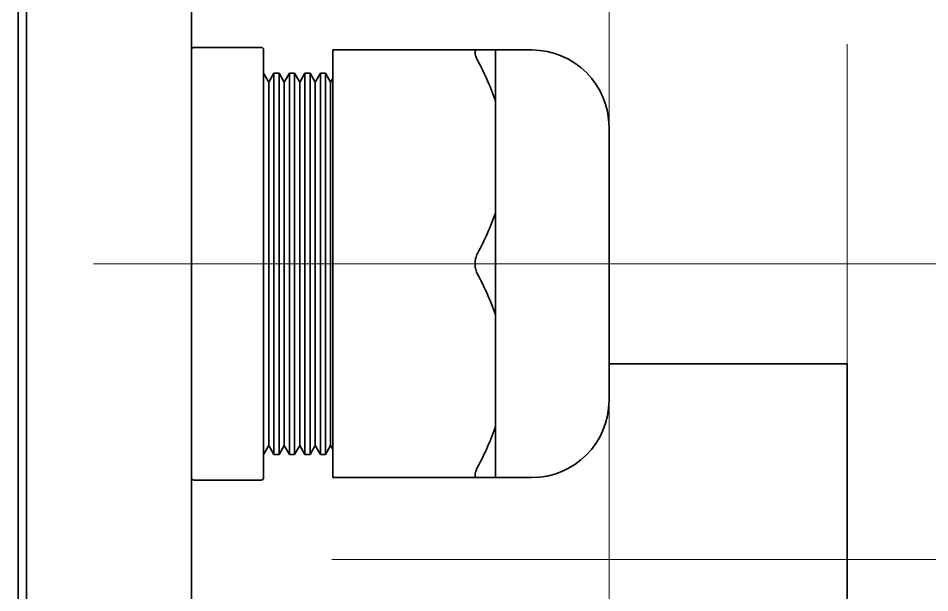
# Model space of a CAD drawing. Extents: x 6569 to 10251, y -294 to 3435.
# Drawn here: x 8204.6 to 8293, y 1343.8 to 1399.6 of the extents above; entities that cross this region are included whole.
import ezdxf

# ---------------------------------------------------------------- set-up
doc = ezdxf.new("R2010")
doc.units = 0
doc.header["$LTSCALE"] = 5
doc.layers.get('0').update_dxf_attribs({"linetype": 'CONTINUOUS', "lineweight": 0})
doc.layers.add('1', color=7, linetype='CONTINUOUS', true_color=0xffffff)

msp = doc.modelspace()

# ---------------------------------------------------------------- linework, layer by layer
at = {"color": 1}
for p, q in [((8261.864, 1425.726), (8261.864, 1325.726)), ((8211.864, 1375.726), (8311.864, 1375.726))]:
    msp.add_line(p, q, dxfattribs=at)
at = {"color": 6}
for p, q in [((8284.964, 1397.026), (8284.964, 1297.026)), ((8234.964, 1347.026), (8334.964, 1347.026))]:
    msp.add_line(p, q, dxfattribs=at)
at = {"layer": '1', "color": 7, "linetype": 'Continuous', "lineweight": 35}
for p, q in [((8204.564, 2216.326), (8204.564, 1277.426)), ((8221.364, 1287.026), (8221.364, 1423.726)), ((8205.364, 1421.726), (8205.364, 1288.026)), ((8221.614, 1396.726), (8228.114, 1396.726)), ((8228.364, 1396.476), (8228.364, 1395.601)), ((8235.064, 1395.476), (8235.064, 1396.476)), ((8235.064, 1396.476), (8249.111, 1396.476)), ((8250.864, 1396.476), (8250.864, 1391.453)), ((8254.364, 1396.476), (8250.864, 1396.476)), ((8228.364, 1395.601), (8228.364, 1376.601)), ((8235.064, 1395.476), (8235.064, 1376.726)), ((8228.864, 1393.36), (8228.364, 1394.226)), ((8229.364, 1394.226), (8228.864, 1393.36)), ((8229.864, 1394.226), (8229.364, 1394.226)), ((8229.364, 1357.226), (8229.364, 1394.226)), ((8230.364, 1393.36), (8229.864, 1394.226)), ((8229.864, 1394.226), (8229.864, 1357.226)), ((8230.864, 1394.226), (8230.364, 1393.36)), ((8231.364, 1394.226), (8230.864, 1394.226)), ((8230.864, 1357.226), (8230.864, 1394.226)), ((8231.864, 1393.36), (8231.364, 1394.226)), ((8231.364, 1394.226), (8231.364, 1357.226)), ((8232.364, 1394.226), (8231.864, 1393.36)), ((8232.864, 1394.226), (8232.364, 1394.226)), ((8232.364, 1394.226), (8232.364, 1357.226)), ((8232.864, 1394.226), (8232.864, 1357.226)), ((8233.364, 1393.36), (8232.864, 1394.226)), ((8233.864, 1394.226), (8233.364, 1393.36)), ((8234.364, 1394.226), (8233.864, 1394.226)), ((8233.864, 1357.226), (8233.864, 1394.226)), ((8234.364, 1394.226), (8234.364, 1357.226)), ((8234.864, 1393.36), (8234.364, 1394.226)), ((8228.864, 1393.36), (8228.864, 1358.092)), ((8230.364, 1393.36), (8230.364, 1358.092)), ((8231.864, 1393.36), (8231.864, 1358.092)), ((8233.364, 1393.36), (8233.364, 1358.092)), ((8235.064, 1393.706), (8234.864, 1393.36)), ((8234.864, 1393.36), (8234.864, 1358.092)), ((8250.864, 1391.453), (8250.864, 1386.101)), ((8261.864, 1362.476), (8261.864, 1388.976)), ((8250.864, 1386.101), (8250.864, 1380.749)), ((8250.864, 1380.749), (8250.864, 1370.703)), ((8228.364, 1376.601), (8228.364, 1374.851)), ((8235.064, 1374.726), (8235.064, 1376.726)), ((8228.364, 1374.851), (8228.364, 1355.851)), ((8235.064, 1374.726), (8235.064, 1355.976)), ((8250.864, 1370.703), (8250.864, 1365.351)), ((8284.964, 1366.026), (8261.864, 1366.026)), ((8284.964, 1328.026), (8284.964, 1366.026)), ((8250.864, 1365.351), (8250.864, 1359.999)), ((8250.864, 1359.999), (8250.864, 1354.976)), ((8228.364, 1357.226), (8228.864, 1358.092)), ((8228.864, 1358.092), (8229.364, 1357.226)), ((8229.864, 1357.226), (8230.364, 1358.092)), ((8230.364, 1358.092), (8230.864, 1357.226)), ((8231.364, 1357.226), (8231.864, 1358.092)), ((8231.864, 1358.092), (8232.364, 1357.226)), ((8232.864, 1357.226), (8233.364, 1358.092)), ((8233.364, 1358.092), (8233.864, 1357.226)), ((8234.364, 1357.226), (8234.864, 1358.092)), ((8234.864, 1358.092), (8235.064, 1357.746)), ((8229.364, 1357.226), (8229.864, 1357.226)), ((8230.864, 1357.226), (8231.364, 1357.226)), ((8232.364, 1357.226), (8232.864, 1357.226)), ((8233.864, 1357.226), (8234.364, 1357.226)), ((8228.364, 1355.851), (8228.364, 1354.976)), ((8235.064, 1354.976), (8235.064, 1355.976)), ((8221.614, 1354.726), (8228.114, 1354.726)), ((8249.111, 1354.976), (8235.064, 1354.976)), ((8250.864, 1354.976), (8254.364, 1354.976))]:
    msp.add_line(p, q, dxfattribs=at)
for centre, radius, start, end in [((8221.614, 1396.476), 0.25, 90, 180), ((8228.114, 1396.476), 0.25, 0, 90), ((8254.364, 1388.976), 7.5, 0, 90), ((8254.364, 1362.476), 7.5, 270, 0), ((8221.614, 1354.976), 0.25, 180, 270), ((8228.114, 1354.976), 0.25, 270, 0)]:
    msp.add_arc(centre, radius, start, end, dxfattribs=at)
for points, knots in [([(8249.111, 1396.476), (8249.073, 1396.476), (8249.038, 1396.471), (8248.978, 1396.45), (8248.952, 1396.434), (8248.925, 1396.406), (8248.92, 1396.4), (8248.91, 1396.387), (8248.897, 1396.367), (8248.887, 1396.344), (8248.87, 1396.293), (8248.864, 1396.254), (8248.864, 1396.197), (8248.865, 1396.185), (8248.866, 1396.161), (8248.869, 1396.124), (8248.88, 1396.059), (8248.893, 1396.002), (8248.906, 1395.958), (8248.91, 1395.943), (8248.92, 1395.912), (8248.925, 1395.897), (8248.952, 1395.818), (8248.978, 1395.753), (8249.038, 1395.617), (8249.073, 1395.548), (8249.111, 1395.476)], [0, 0, 0, 0, 0.125, 0.125, 0.25, 0.25, 0.28125, 0.28125, 0.3125, 0.375, 0.375, 0.5, 0.5, 0.53125, 0.53125, 0.5625, 0.625, 0.6875, 0.6875, 0.71875, 0.71875, 0.75, 0.75, 0.875, 0.875, 1, 1, 1, 1]), ([(8250.864, 1396.476), (8250.636, 1396.476), (8250.372, 1396.476), (8249.783, 1396.476), (8249.459, 1396.476), (8249.111, 1396.476)], [0, 0, 0, 0, 0.5, 0.5, 1, 1, 1, 1]), ([(8250.864, 1391.453), (8250.636, 1392.144), (8250.372, 1392.824), (8249.783, 1394.164), (8249.459, 1394.824), (8249.111, 1395.476)], [0, 0, 0, 0, 0.5, 0.5, 1, 1, 1, 1]), ([(8250.864, 1380.749), (8250.636, 1380.058), (8250.372, 1379.378), (8249.783, 1378.038), (8249.459, 1377.378), (8249.111, 1376.726)], [0, 0, 0, 0, 0.5, 0.5, 1, 1, 1, 1]), ([(8249.111, 1376.726), (8249.073, 1376.654), (8249.038, 1376.58), (8248.978, 1376.423), (8248.952, 1376.342), (8248.925, 1376.235), (8248.92, 1376.214), (8248.91, 1376.171), (8248.897, 1376.106), (8248.887, 1376.04), (8248.87, 1375.908), (8248.864, 1375.818), (8248.864, 1375.704), (8248.865, 1375.681), (8248.866, 1375.636), (8248.869, 1375.568), (8248.88, 1375.456), (8248.893, 1375.369), (8248.906, 1375.303), (8248.91, 1375.282), (8248.92, 1375.239), (8248.925, 1375.217), (8248.952, 1375.11), (8248.978, 1375.029), (8249.038, 1374.873), (8249.073, 1374.798), (8249.111, 1374.726)], [0, 0, 0, 0, 0.125, 0.125, 0.25, 0.25, 0.28125, 0.28125, 0.3125, 0.375, 0.375, 0.5, 0.5, 0.53125, 0.53125, 0.5625, 0.625, 0.6875, 0.6875, 0.71875, 0.71875, 0.75, 0.75, 0.875, 0.875, 1, 1, 1, 1]), ([(8250.864, 1370.703), (8250.636, 1371.394), (8250.372, 1372.074), (8249.783, 1373.414), (8249.459, 1374.074), (8249.111, 1374.726)], [0, 0, 0, 0, 0.5, 0.5, 1, 1, 1, 1]), ([(8250.864, 1359.999), (8250.636, 1359.308), (8250.372, 1358.628), (8249.783, 1357.288), (8249.459, 1356.628), (8249.111, 1355.976)], [0, 0, 0, 0, 0.5, 0.5, 1, 1, 1, 1]), ([(8249.111, 1355.976), (8249.073, 1355.904), (8249.038, 1355.835), (8248.978, 1355.7), (8248.952, 1355.634), (8248.925, 1355.555), (8248.92, 1355.54), (8248.91, 1355.509), (8248.897, 1355.464), (8248.887, 1355.422), (8248.87, 1355.34), (8248.864, 1355.29), (8248.864, 1355.233), (8248.865, 1355.222), (8248.866, 1355.201), (8248.869, 1355.17), (8248.88, 1355.124), (8248.893, 1355.093), (8248.906, 1355.072), (8248.91, 1355.065), (8248.92, 1355.052), (8248.925, 1355.046), (8248.952, 1355.019), (8248.978, 1355.002), (8249.038, 1354.981), (8249.073, 1354.976), (8249.111, 1354.976)], [0, 0, 0, 0, 0.125, 0.125, 0.25, 0.25, 0.28125, 0.28125, 0.3125, 0.375, 0.375, 0.5, 0.5, 0.53125, 0.53125, 0.5625, 0.625, 0.6875, 0.6875, 0.71875, 0.71875, 0.75, 0.75, 0.875, 0.875, 1, 1, 1, 1]), ([(8250.864, 1354.976), (8250.636, 1354.976), (8250.372, 1354.976), (8249.783, 1354.976), (8249.459, 1354.976), (8249.111, 1354.976)], [0, 0, 0, 0, 0.5, 0.5, 1, 1, 1, 1])]:
    msp.add_open_spline(points, degree=3, knots=knots, dxfattribs=at)

doc.saveas('drawing.dxf')
